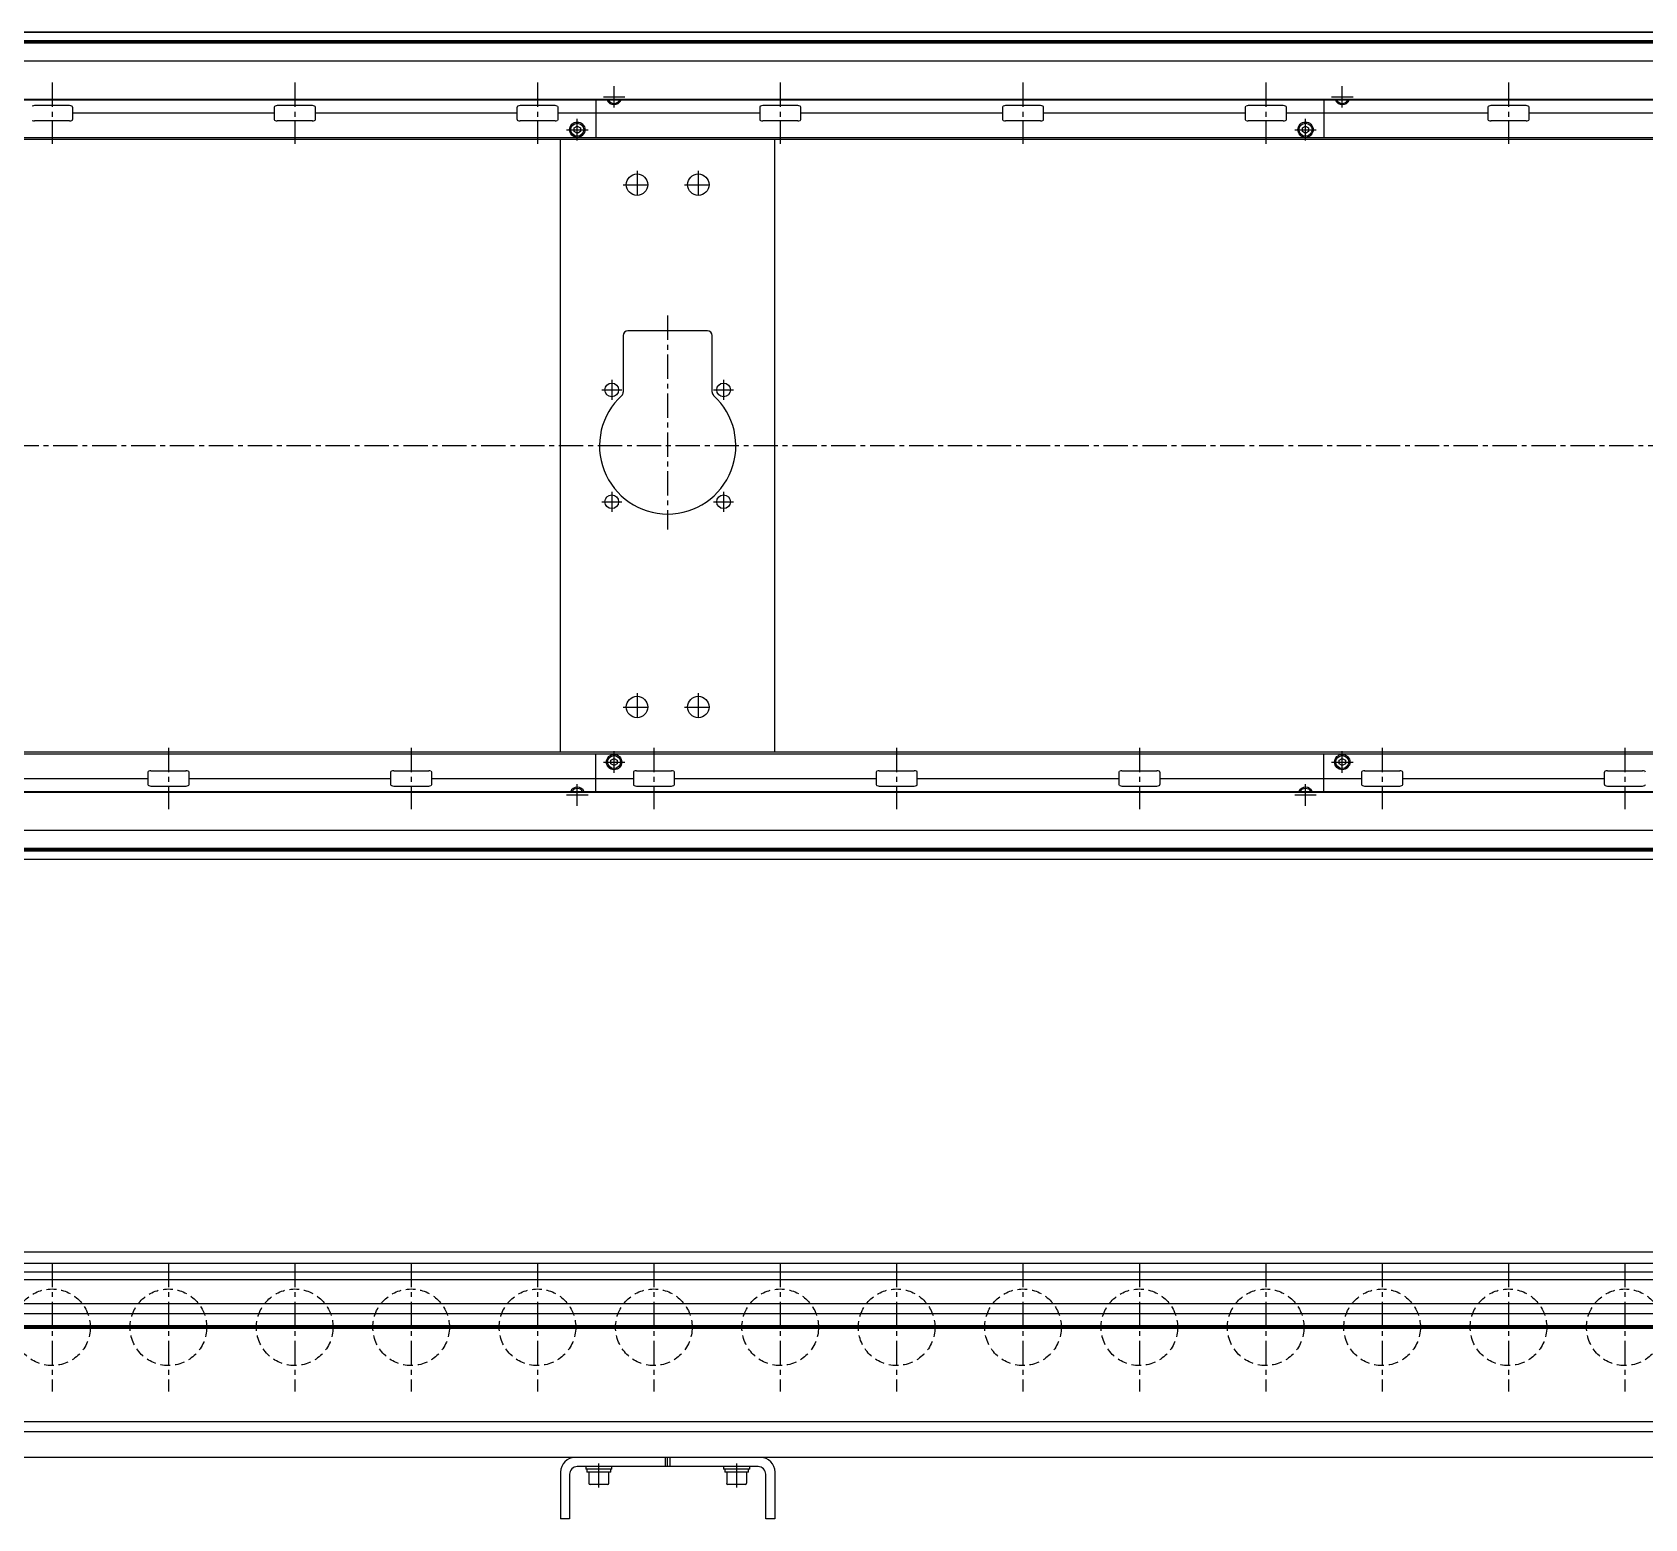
# Model space of a CAD drawing. Extents: x -10 to 4183, y -8 to 1051.
# Drawn here: x 1033 to 2086, y 28 to 998 of the extents above; entities that cross this region are included whole.
import ezdxf

# ---------------------------------------------------------------- set-up
doc = ezdxf.new("R2010")
doc.units = 0
doc.header["$LTSCALE"] = 0.5
doc.linetypes.add('CENTER', pattern=[50.8, 31.75, -6.35, 6.35, -6.35])
doc.linetypes.add('DASHED', pattern=[19.05, 12.7, -6.35])
for name, color, linetype in [('MSM_CENTER', 1, 'CENTER'), ('MSM_CONTINUOUS', 7, 'CONTINUOUS'), ('MSM_DASHED', 4, 'DASHED')]:
    doc.layers.add(name, color=color, linetype=linetype)

msp = doc.modelspace()

# ---------------------------------------------------------------- linework, layer by layer
at = {"layer": 'MSM_CENTER'}
for p, q in [((1046.2, 965.5), (1046.2, 925.5)), ((1204.7, 965.5), (1204.7, 925.5)), ((1363.2, 965.5), (1363.2, 925.5)), ((1413.2, 949.2), (1413.2, 963.3)), ((1521.7, 965.5), (1521.7, 925.5)), ((1680.2, 965.5), (1680.2, 925.5)), ((1838.7, 965.5), (1838.7, 925.5)), ((1888.7, 949.2), (1888.7, 963.3)), ((1997.2, 965.5), (1997.2, 925.5)), ((1406.2, 956.2), (1420.2, 956.2)), ((1881.7, 956.2), (1895.7, 956.2)), ((1389.2, 927.7), (1389.2, 941.8)), ((1864.7, 927.7), (1864.7, 941.8)), ((1382.2, 934.8), (1396.2, 934.8)), ((1857.7, 934.8), (1871.7, 934.8)), ((1428.2, 907.9), (1428.2, 889.9)), ((1468.2, 907.9), (1468.2, 889.9)), ((1419.2, 898.9), (1437.2, 898.9)), ((1459.2, 898.9), (1477.2, 898.9)), ((1448.2, 813.4), (1448.2, 673.9)), ((1411.7, 771.4), (1411.7, 758.4)), ((1484.7, 771.4), (1484.7, 758.4)), ((1405.2, 764.9), (1418.2, 764.9)), ((1478.2, 764.9), (1491.2, 764.9)), ((3475.9, 728.4), (359.7, 728.4)), ((1411.7, 698.4), (1411.7, 685.4)), ((1484.7, 698.4), (1484.7, 685.4)), ((1405.2, 691.9), (1418.2, 691.9)), ((1478.2, 691.9), (1491.2, 691.9)), ((1428.2, 566.9), (1428.2, 548.9)), ((1468.2, 566.9), (1468.2, 548.9)), ((1419.2, 557.9), (1437.2, 557.9)), ((1459.2, 557.9), (1477.2, 557.9)), ((1122.2, 531.3), (1122.2, 491.3)), ((1280.7, 531.3), (1280.7, 491.3)), ((1413.2, 515), (1413.2, 529.1)), ((1439.2, 531.3), (1439.2, 491.3)), ((1597.7, 531.3), (1597.7, 491.3)), ((1756.2, 531.3), (1756.2, 491.3)), ((1888.7, 515), (1888.7, 529.1)), ((1914.7, 531.3), (1914.7, 491.3)), ((2073.2, 531.3), (2073.2, 491.3)), ((1406.2, 522), (1420.2, 522)), ((1881.7, 522), (1895.7, 522)), ((1389.2, 493.5), (1389.2, 507.6)), ((1864.7, 493.5), (1864.7, 507.6)), ((1382.2, 500.5), (1396.2, 500.5)), ((1857.7, 500.5), (1871.7, 500.5)), ((1046.2, 195), (1046.2, 111)), ((1122.2, 195), (1122.2, 111)), ((1204.7, 195), (1204.7, 111)), ((1280.7, 195), (1280.7, 111)), ((1363.2, 195), (1363.2, 111)), ((1439.2, 195), (1439.2, 111)), ((1521.7, 195), (1521.7, 111)), ((1597.7, 195), (1597.7, 111)), ((1680.2, 195), (1680.2, 111)), ((1756.2, 195), (1756.2, 111)), ((1838.7, 195), (1838.7, 111)), ((1914.7, 195), (1914.7, 111)), ((1997.2, 195), (1997.2, 111)), ((2073.2, 195), (2073.2, 111)), ((367.2, 153), (3466.3, 153)), ((1403.3, 48.4), (1403.3, 64)), ((1493.3, 48.4), (1493.3, 64))]:
    msp.add_line(p, q, dxfattribs=at)
at = {"layer": 'MSM_CONTINUOUS'}
for p, q in [((3465.8, 998.4), (370.6, 998.4)), ((3464.2, 998.3), (372.2, 998.3)), ((3439.6, 992.9), (396.9, 992.9)), ((3439.6, 991.2), (396.9, 991.2)), ((3439.5, 992), (397, 992)), ((3464.2, 979.5), (372.2, 979.5)), ((3464.2, 954.1), (372.2, 954.1)), ((3464.2, 954.5), (422.2, 954.5)), ((1057.7, 950.5), (1034.8, 950.5)), ((1059.7, 941.5), (1059.7, 949.5)), ((1191.3, 949.5), (1191.3, 941.5)), ((1216.2, 950.5), (1193.3, 950.5)), ((1218.2, 941.5), (1218.2, 949.5)), ((1349.8, 949.5), (1349.8, 941.5)), ((1374.7, 950.5), (1351.8, 950.5)), ((1376.7, 941.5), (1376.7, 949.5)), ((1401.2, 954.1), (1401.2, 929.4)), ((1413.2, 953.9), (1412.9, 954.1)), ((1413.6, 954.1), (1413.2, 953.9)), ((1508.3, 949.5), (1508.3, 941.5)), ((1533.2, 950.5), (1510.3, 950.5)), ((1535.2, 941.5), (1535.2, 949.5)), ((1666.8, 949.5), (1666.8, 941.5)), ((1691.7, 950.5), (1668.8, 950.5)), ((1693.7, 941.5), (1693.7, 949.5)), ((1825.3, 949.5), (1825.3, 941.5)), ((1850.2, 950.5), (1827.3, 950.5)), ((1852.2, 941.5), (1852.2, 949.5)), ((1876.7, 954.1), (1876.7, 929.4)), ((1888.7, 953.9), (1888.4, 954.1)), ((1889.1, 954.1), (1888.7, 953.9)), ((1983.8, 949.5), (1983.8, 941.5)), ((2008.7, 950.5), (1985.8, 950.5)), ((2010.7, 941.5), (2010.7, 949.5)), ((1057.7, 940.5), (1034.8, 940.5)), ((1191.3, 945.5), (1059.7, 945.5)), ((1216.2, 940.5), (1193.3, 940.5)), ((1349.8, 945.5), (1218.2, 945.5)), ((1374.7, 940.5), (1351.8, 940.5)), ((1508.3, 945.5), (1376.7, 945.5)), ((1533.2, 940.5), (1510.3, 940.5)), ((1666.8, 945.5), (1535.2, 945.5)), ((1691.7, 940.5), (1668.8, 940.5)), ((1825.3, 945.5), (1693.7, 945.5)), ((1850.2, 940.5), (1827.3, 940.5)), ((1983.8, 945.5), (1852.2, 945.5)), ((2008.7, 940.5), (1985.8, 940.5)), ((2142.3, 945.5), (2010.7, 945.5)), ((3461.8, 929.4), (450.2, 929.4)), ((3465.8, 928.4), (450.2, 928.4)), ((1378.2, 528.4), (1378.2, 928.4)), ((1387.2, 935.9), (1389.2, 937.1)), ((1387.2, 933.6), (1387.2, 935.9)), ((1389.2, 932.4), (1387.2, 933.6)), ((1389.2, 937.1), (1391.2, 935.9)), ((1391.2, 933.6), (1389.2, 932.4)), ((1391.2, 935.9), (1391.2, 933.6)), ((1518.2, 528.4), (1518.2, 928.4)), ((1862.7, 935.9), (1864.7, 937.1)), ((1862.7, 933.6), (1862.7, 935.9)), ((1864.7, 932.4), (1862.7, 933.6)), ((1864.7, 937.1), (1866.7, 935.9)), ((1866.7, 933.6), (1864.7, 932.4)), ((1866.7, 935.9), (1866.7, 933.6)), ((1419.2, 800.4), (1419.2, 763.5)), ((1474.2, 803.4), (1422.2, 803.4)), ((1477.2, 763.5), (1477.2, 800.4)), ((3465.8, 528.4), (450.2, 528.4)), ((450.2, 527.4), (3461.8, 527.4)), ((1401.2, 502.6), (1401.2, 527.4)), ((1876.7, 502.6), (1876.7, 527.4)), ((1110.8, 516.3), (1133.7, 516.3)), ((1269.3, 516.3), (1292.2, 516.3)), ((1411.2, 523.2), (1413.2, 524.4)), ((1411.2, 520.9), (1411.2, 523.2)), ((1413.2, 519.7), (1411.2, 520.9)), ((1413.2, 524.4), (1415.2, 523.2)), ((1415.2, 520.9), (1413.2, 519.7)), ((1415.2, 523.2), (1415.2, 520.9)), ((1427.8, 516.3), (1450.7, 516.3)), ((1586.3, 516.3), (1609.2, 516.3)), ((1744.8, 516.3), (1767.7, 516.3)), ((1886.7, 523.2), (1888.7, 524.4)), ((1886.7, 520.9), (1886.7, 523.2)), ((1888.7, 519.7), (1886.7, 520.9)), ((1888.7, 524.4), (1890.7, 523.2)), ((1890.7, 520.9), (1888.7, 519.7)), ((1890.7, 523.2), (1890.7, 520.9)), ((1903.3, 516.3), (1926.2, 516.3)), ((2061.8, 516.3), (2084.7, 516.3)), ((977.2, 511.3), (1108.8, 511.3)), ((1108.8, 515.3), (1108.8, 507.3)), ((1110.8, 506.3), (1133.7, 506.3)), ((1135.7, 507.3), (1135.7, 515.3)), ((1135.7, 511.3), (1267.3, 511.3)), ((1267.3, 515.3), (1267.3, 507.3)), ((1269.3, 506.3), (1292.2, 506.3)), ((1294.2, 507.3), (1294.2, 515.3)), ((1294.2, 511.3), (1425.8, 511.3)), ((1425.8, 515.3), (1425.8, 507.3)), ((1427.8, 506.3), (1450.7, 506.3)), ((1452.7, 507.3), (1452.7, 515.3)), ((1452.7, 511.3), (1584.3, 511.3)), ((1584.3, 515.3), (1584.3, 507.3)), ((1586.3, 506.3), (1609.2, 506.3)), ((1611.2, 507.3), (1611.2, 515.3)), ((1611.2, 511.3), (1742.8, 511.3)), ((1742.8, 515.3), (1742.8, 507.3)), ((1744.8, 506.3), (1767.7, 506.3)), ((1769.7, 507.3), (1769.7, 515.3)), ((1769.7, 511.3), (1901.3, 511.3)), ((1901.3, 515.3), (1901.3, 507.3)), ((1903.3, 506.3), (1926.2, 506.3)), ((1928.2, 507.3), (1928.2, 515.3)), ((1928.2, 511.3), (2059.8, 511.3)), ((2059.8, 515.3), (2059.8, 507.3)), ((2061.8, 506.3), (2084.7, 506.3)), ((3464.2, 502.6), (372.2, 502.6)), ((3464.2, 502.2), (422.2, 502.2)), ((1388.9, 502.6), (1389.2, 502.9)), ((1389.2, 502.9), (1389.6, 502.6)), ((1864.4, 502.6), (1864.7, 502.9)), ((1864.7, 502.9), (1865.1, 502.6)), ((3464.2, 477.2), (372.2, 477.2)), ((3439.6, 465.6), (396.9, 465.6)), ((3439.6, 463.9), (396.9, 463.9)), ((3439.5, 464.7), (397, 464.7)), ((3465.8, 458.4), (370.6, 458.4)), ((3464.2, 458.4), (372.2, 458.4)), ((3464.2, 202), (372.2, 202)), ((3464.2, 194.6), (674.4, 194.6)), ((3348.2, 189), (676.7, 189)), ((3348.2, 184), (678.6, 184)), ((3248.2, 168.3), (667.2, 168.3)), ((3248.2, 161.8), (682.2, 161.8)), ((3248.2, 153.9), (682.2, 153.9)), ((3248.2, 153), (682.2, 153)), ((3248.2, 152.1), (682.2, 152.1)), ((3248.2, 84.8), (679.7, 84.8)), ((3248.2, 91.3), (682.2, 91.3)), ((3465.8, 68), (472.2, 68)), ((1446.8, 62), (1446.8, 68)), ((1448.2, 62), (1448.2, 68)), ((1449.8, 62), (1449.8, 68)), ((1378.2, 58.5), (1378.2, 28)), ((1384.2, 57), (1384.2, 28)), ((1507.2, 62), (1389.2, 62)), ((1394.8, 62), (1394.8, 60.4)), ((1411.7, 60.4), (1394.8, 60.4)), ((1395.5, 60.4), (1395.5, 58.4)), ((1411, 58.4), (1395.5, 58.4)), ((1396.8, 58.4), (1396.8, 51.2)), ((1409.8, 51.2), (1409.8, 58.4)), ((1411, 58.4), (1411, 60.4)), ((1411.7, 60.4), (1411.7, 62)), ((1484.7, 62), (1484.7, 60.4)), ((1501.8, 60.4), (1484.7, 60.4)), ((1485.5, 60.4), (1485.5, 58.4)), ((1501, 58.4), (1485.5, 58.4)), ((1486.8, 58.4), (1486.8, 51.2)), ((1499.8, 51.2), (1499.8, 58.4)), ((1501, 58.4), (1501, 60.4)), ((1501.8, 60.4), (1501.8, 62)), ((1512.2, 28), (1512.2, 57)), ((1518.2, 58.5), (1518.2, 28)), ((1408.9, 50.4), (1397.5, 50.4)), ((1498.9, 50.4), (1487.5, 50.4)), ((1384.2, 28), (1378.2, 28)), ((1518.2, 28), (1512.2, 28))]:
    msp.add_line(p, q, dxfattribs=at)
for centre, radius in [((1389.2, 934.8), 5), ((1389.2, 934.8), 4.25), ((1864.7, 934.8), 5), ((1864.7, 934.8), 4.25), ((1428.2, 898.9), 7), ((1468.2, 898.9), 7), ((1411.7, 764.9), 4.5), ((1484.7, 764.9), 4.5), ((1411.7, 691.9), 4.5), ((1484.7, 691.9), 4.5), ((1428.2, 557.9), 7), ((1468.2, 557.9), 7), ((1413.2, 522), 5), ((1888.7, 522), 5), ((1413.2, 522), 4.25), ((1888.7, 522), 4.25)]:
    msp.add_circle(centre, radius, dxfattribs=at)
for centre, radius, start, end in [((1034.8, 947.1), 3.41, 89.6687, 115.2454), ((1057.7, 947.1), 3.41, 64.7546, 90.3313), ((1058.8, 949.4), 0.882, 7.8973, 64.4672), ((1192.2, 949.4), 0.882, 115.5328, 172.1027), ((1193.3, 947.1), 3.41, 89.6687, 115.2454), ((1216.2, 947.1), 3.41, 64.7546, 90.3313), ((1217.3, 949.4), 0.882, 7.8973, 64.4672), ((1350.7, 949.4), 0.882, 115.5328, 172.1027), ((1351.8, 947.1), 3.41, 89.6687, 115.2454), ((1374.7, 947.1), 3.41, 64.7546, 90.3313), ((1375.8, 949.4), 0.882, 7.8973, 64.4672), ((1413.2, 956.2), 5, 204.8346, 335.1654), ((1413.2, 956.2), 4.25, 209.6116, 330.3884), ((1509.2, 949.4), 0.882, 115.5328, 172.1027), ((1510.3, 947.1), 3.41, 89.6687, 115.2454), ((1533.2, 947.1), 3.41, 64.7546, 90.3313), ((1534.3, 949.4), 0.882, 7.8973, 64.4672), ((1667.7, 949.4), 0.882, 115.5328, 172.1027), ((1668.8, 947.1), 3.41, 89.6687, 115.2454), ((1691.7, 947.1), 3.41, 64.7546, 90.3313), ((1692.8, 949.4), 0.882, 7.8973, 64.4672), ((1826.2, 949.4), 0.882, 115.5328, 172.1027), ((1827.3, 947.1), 3.41, 89.6687, 115.2454), ((1850.2, 947.1), 3.41, 64.7546, 90.3313), ((1851.3, 949.4), 0.882, 7.8973, 64.4672), ((1888.7, 956.2), 5, 204.8346, 335.1654), ((1888.7, 956.2), 4.25, 209.6116, 330.3884), ((1984.7, 949.4), 0.882, 115.5328, 172.1027), ((1985.8, 947.1), 3.41, 89.6687, 115.2454), ((2008.7, 947.1), 3.41, 64.7546, 90.3313), ((2009.8, 949.4), 0.882, 7.8973, 64.4672), ((1034.8, 943.9), 3.41, 244.7546, 270.3313), ((1057.7, 943.9), 3.41, 269.6687, 295.2454), ((1058.8, 941.6), 0.882, 295.5328, 352.1027), ((1192.2, 941.6), 0.882, 187.8973, 244.4672), ((1193.3, 943.9), 3.41, 244.7546, 270.3313), ((1216.2, 943.9), 3.41, 269.6687, 295.2454), ((1217.3, 941.6), 0.882, 295.5328, 352.1027), ((1350.7, 941.6), 0.882, 187.8973, 244.4672), ((1351.8, 943.9), 3.41, 244.7546, 270.3313), ((1374.7, 943.9), 3.41, 269.6687, 295.2454), ((1375.8, 941.6), 0.882, 295.5328, 352.1027), ((1509.2, 941.6), 0.882, 187.8973, 244.4672), ((1510.3, 943.9), 3.41, 244.7546, 270.3313), ((1533.2, 943.9), 3.41, 269.6687, 295.2454), ((1534.3, 941.6), 0.882, 295.5328, 352.1027), ((1667.7, 941.6), 0.882, 187.8973, 244.4672), ((1668.8, 943.9), 3.41, 244.7546, 270.3313), ((1691.7, 943.9), 3.41, 269.6687, 295.2454), ((1692.8, 941.6), 0.882, 295.5328, 352.1027), ((1826.2, 941.6), 0.882, 187.8973, 244.4672), ((1827.3, 943.9), 3.41, 244.7546, 270.3313), ((1850.2, 943.9), 3.41, 269.6687, 295.2454), ((1851.3, 941.6), 0.882, 295.5328, 352.1027), ((1984.7, 941.6), 0.882, 187.8973, 244.4672), ((1985.8, 943.9), 3.41, 244.7546, 270.3313), ((2008.7, 943.9), 3.41, 269.6687, 295.2454), ((2009.8, 941.6), 0.882, 295.5328, 352.1027), ((1422.2, 800.4), 3, 90, 180), ((1474.2, 800.4), 3, 0, 90), ((1448.2, 728.4), 44.5, 132.3521, 47.6479), ((1416.2, 763.5), 3, 312.3521, 360), ((1480.3, 763.5), 3, 180, 227.6479), ((1109.7, 515.2), 0.882, 115.5328, 172.1027), ((1110.8, 512.9), 3.41, 89.6687, 115.2454), ((1133.7, 512.9), 3.41, 64.7546, 90.3313), ((1134.8, 515.2), 0.882, 7.8973, 64.4672), ((1268.2, 515.2), 0.882, 115.5328, 172.1027), ((1269.3, 512.9), 3.41, 89.6687, 115.2454), ((1292.2, 512.9), 3.41, 64.7546, 90.3313), ((1293.3, 515.2), 0.882, 7.8973, 64.4672), ((1426.7, 515.2), 0.882, 115.5328, 172.1027), ((1427.8, 512.9), 3.41, 89.6687, 115.2454), ((1450.7, 512.9), 3.41, 64.7546, 90.3313), ((1451.8, 515.2), 0.882, 7.8973, 64.4672), ((1585.2, 515.2), 0.882, 115.5328, 172.1027), ((1586.3, 512.9), 3.41, 89.6687, 115.2454), ((1609.2, 512.9), 3.41, 64.7546, 90.3313), ((1610.3, 515.2), 0.882, 7.8973, 64.4672), ((1743.7, 515.2), 0.882, 115.5328, 172.1027), ((1744.8, 512.9), 3.41, 89.6687, 115.2454), ((1767.7, 512.9), 3.41, 64.7546, 90.3313), ((1768.8, 515.2), 0.882, 7.8973, 64.4672), ((1902.2, 515.2), 0.882, 115.5328, 172.1027), ((1903.3, 512.9), 3.41, 89.6687, 115.2454), ((1926.2, 512.9), 3.41, 64.7546, 90.3313), ((1927.3, 515.2), 0.882, 7.8973, 64.4672), ((2060.7, 515.2), 0.882, 115.5328, 172.1027), ((2061.8, 512.9), 3.41, 89.6687, 115.2454), ((2084.7, 512.9), 3.41, 64.7546, 90.3313), ((2085.8, 515.2), 0.882, 7.8973, 64.4672), ((1109.7, 507.4), 0.882, 187.8973, 244.4672), ((1110.8, 509.7), 3.41, 244.7546, 270.3313), ((1133.7, 509.7), 3.41, 269.6687, 295.2454), ((1134.8, 507.4), 0.882, 295.5328, 352.1027), ((1268.2, 507.4), 0.882, 187.8973, 244.4672), ((1269.3, 509.7), 3.41, 244.7546, 270.3313), ((1292.2, 509.7), 3.41, 269.6687, 295.2454), ((1293.3, 507.4), 0.882, 295.5328, 352.1027), ((1389.2, 500.5), 5, 24.8346, 155.1654), ((1426.7, 507.4), 0.882, 187.8973, 244.4672), ((1427.8, 509.7), 3.41, 244.7546, 270.3313), ((1450.7, 509.7), 3.41, 269.6687, 295.2454), ((1451.8, 507.4), 0.882, 295.5328, 352.1027), ((1585.2, 507.4), 0.882, 187.8973, 244.4672), ((1586.3, 509.7), 3.41, 244.7546, 270.3313), ((1609.2, 509.7), 3.41, 269.6687, 295.2454), ((1610.3, 507.4), 0.882, 295.5328, 352.1027), ((1743.7, 507.4), 0.882, 187.8973, 244.4672), ((1744.8, 509.7), 3.41, 244.7546, 270.3313), ((1767.7, 509.7), 3.41, 269.6687, 295.2454), ((1768.8, 507.4), 0.882, 295.5328, 352.1027), ((1864.7, 500.5), 5, 24.8346, 155.1654), ((1902.2, 507.4), 0.882, 187.8973, 244.4672), ((1903.3, 509.7), 3.41, 244.7546, 270.3313), ((1926.2, 509.7), 3.41, 269.6687, 295.2454), ((1927.3, 507.4), 0.882, 295.5328, 352.1027), ((2060.7, 507.4), 0.882, 187.8973, 244.4672), ((2061.8, 509.7), 3.41, 244.7546, 270.3313), ((2084.7, 509.7), 3.41, 269.6687, 295.2454), ((2085.8, 507.4), 0.882, 295.5328, 352.1027), ((1389.2, 500.5), 4.25, 29.6116, 150.3884), ((1864.7, 500.5), 4.25, 29.6116, 150.3884), ((1387.8, 58.5), 9.5, 90, 180), ((1508.8, 58.5), 9.5, 0, 90), ((1389.2, 57), 5, 90, 180), ((1507.2, 57), 5, 0, 90), ((1397.5, 51.2), 0.8, 180, 270), ((1408.9, 51.2), 0.8, 270, 0), ((1487.5, 51.2), 0.8, 180, 270), ((1498.9, 51.2), 0.8, 270, 0)]:
    msp.add_arc(centre, radius, start, end, dxfattribs=at)
at = {"layer": 'MSM_DASHED'}
for centre in [(1046.2, 153), (1122.2, 153), (1204.7, 153), (1280.7, 153), (1363.2, 153), (1439.2, 153), (1521.7, 153), (1597.7, 153), (1680.2, 153), (1756.2, 153), (1838.7, 153), (1914.7, 153), (1997.2, 153), (2073.2, 153)]:
    msp.add_circle(centre, 25, dxfattribs=at)

doc.saveas('drawing.dxf')
